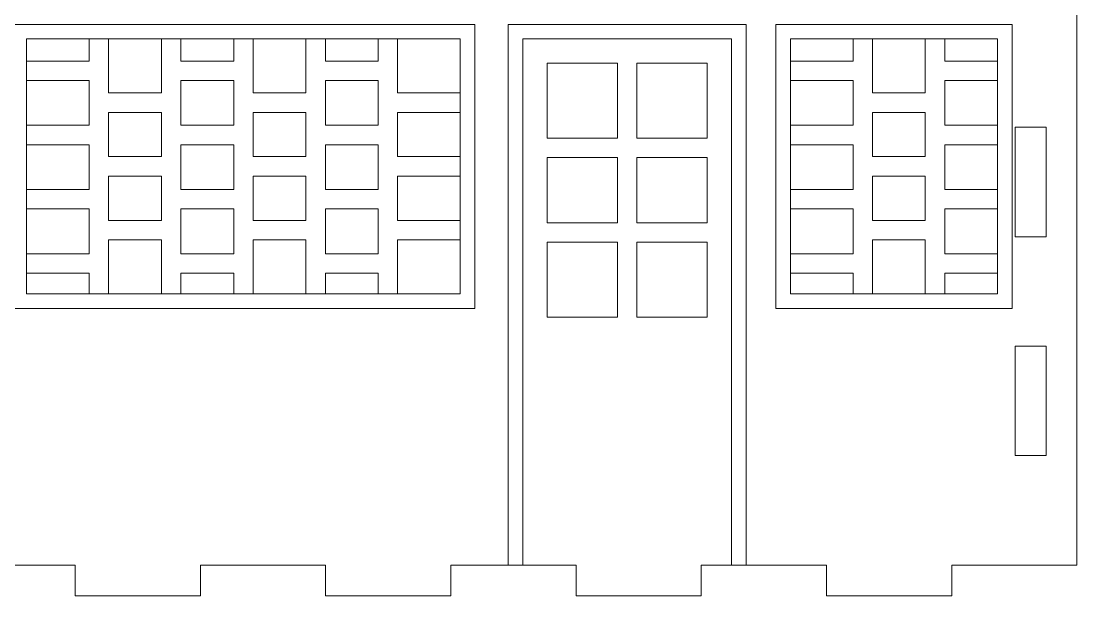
# Model space of a CAD drawing. Header units: millimetres. Extents: x -281 to 281, y -187 to 187.
# Drawn here: x -11.9 to 96.8, y -9.6 to 49.6 of the extents above; entities that cross this region are included whole.
import ezdxf

# ---------------------------------------------------------------- set-up
doc = ezdxf.new("R2010")
doc.units = ezdxf.units.MM
doc.header["$MEASUREMENT"] = 0
doc.layers.add('Camada 1', color=7, linetype='Continuous')

msp = doc.modelspace()

# ---------------------------------------------------------------- linework, layer by layer
at = {"layer": 'Camada 1', "color": 250, "lineweight": 9}
for points, knots in [([(-19.2767, 72.5051), (-19.2767, 72.5051), (-19.2767, -6.3949), (-19.2767, -6.3949), (-19.2767, -6.3949), (-19.2767, -6.3949), (-6.3823, -6.3949), (-6.3823, -6.3949), (-6.3823, -6.3949), (-6.3823, -6.3949), (-6.3823, -9.5699), (-6.3823, -9.5699), (-6.3823, -9.5699), (-6.3823, -9.5699), (6.5122, -9.5699), (6.5122, -9.5699), (6.5122, -9.5699), (6.5122, -9.5699), (6.5122, -6.3949), (6.5122, -6.3949), (6.5122, -6.3949), (6.5122, -6.3949), (19.4066, -6.3949), (19.4066, -6.3949), (19.4066, -6.3949), (19.4066, -6.3949), (19.4066, -9.5699), (19.4066, -9.5699), (19.4066, -9.5699), (19.4066, -9.5699), (32.3011, -9.5699), (32.3011, -9.5699), (32.3011, -9.5699), (32.3011, -9.5699), (32.3011, -6.3949), (32.3011, -6.3949), (32.3011, -6.3949), (32.3011, -6.3949), (45.1955, -6.3949), (45.1955, -6.3949), (45.1955, -6.3949), (45.1955, -6.3949), (45.1955, -9.5699), (45.1955, -9.5699), (45.1955, -9.5699), (45.1955, -9.5699), (58.09, -9.5699), (58.09, -9.5699), (58.09, -9.5699), (58.09, -9.5699), (58.09, -6.3949), (58.09, -6.3949), (58.09, -6.3949), (58.09, -6.3949), (70.9844, -6.3949), (70.9844, -6.3949), (70.9844, -6.3949), (70.9844, -6.3949), (70.9844, -9.5699), (70.9844, -9.5699), (70.9844, -9.5699), (70.9844, -9.5699), (83.8789, -9.5699), (83.8789, -9.5699), (83.8789, -9.5699), (83.8789, -9.5699), (83.8789, -6.3949), (83.8789, -6.3949), (83.8789, -6.3949), (83.8789, -6.3949), (96.7733, -6.3949), (96.7733, -6.3949), (96.7733, -6.3949), (96.7733, -6.3949), (96.7733, 72.5051), (96.7733, 72.5051), (96.7733, 72.5051), (96.7733, 72.5051), (87.2269, 84.075), (87.2269, 84.075), (87.2269, 84.075), (87.2269, 84.075), (89.6759, 86.0957), (89.6759, 86.0957), (89.6759, 86.0957), (89.6759, 86.0957), (76.9473, 101.5224), (76.9473, 101.5224), (76.9473, 101.5224), (76.9473, 101.5224), (74.4983, 99.5019), (74.4983, 99.5019), (74.4983, 99.5019), (74.4983, 99.5019), (61.0233, 115.8333), (61.0233, 115.8333), (61.0233, 115.8333), (61.0233, 115.8333), (63.4723, 117.854), (63.4723, 117.854), (63.4723, 117.854), (63.4723, 117.854), (50.7437, 133.2807), (50.7437, 133.2807), (50.7437, 133.2807), (50.7437, 133.2807), (48.2947, 131.2601), (48.2947, 131.2601), (48.2947, 131.2601), (48.2947, 131.2601), (38.7483, 142.8301), (38.7483, 142.8301), (38.7483, 142.8301), (38.7483, 142.8301), (29.2019, 131.2601), (29.2019, 131.2601), (29.2019, 131.2601), (29.2019, 131.2601), (26.7529, 133.2807), (26.7529, 133.2807), (26.7529, 133.2807), (26.7529, 133.2807), (14.0243, 117.854), (14.0243, 117.854), (14.0243, 117.854), (14.0243, 117.854), (16.4733, 115.8333), (16.4733, 115.8333), (16.4733, 115.8333), (16.4733, 115.8333), (2.9983, 99.5019), (2.9983, 99.5019), (2.9983, 99.5019), (2.9983, 99.5019), (0.5493, 101.5224), (0.5493, 101.5224), (0.5493, 101.5224), (0.5493, 101.5224), (-12.1793, 86.0957), (-12.1793, 86.0957), (-12.1793, 86.0957), (-12.1793, 86.0957), (-9.7303, 84.075), (-9.7303, 84.075), (-9.7303, 84.075), (-9.7303, 84.075), (-19.2767, 72.5051), (-19.2767, 72.5051)], [0, 0, 0, 0, 0.02631579, 0.02631579, 0.02631579, 0.02631579, 0.05263158, 0.05263158, 0.05263158, 0.05263158, 0.07894737, 0.07894737, 0.07894737, 0.07894737, 0.10526316, 0.10526316, 0.10526316, 0.10526316, 0.13157895, 0.13157895, 0.13157895, 0.13157895, 0.15789474, 0.15789474, 0.15789474, 0.15789474, 0.18421053, 0.18421053, 0.18421053, 0.18421053, 0.21052632, 0.21052632, 0.21052632, 0.21052632, 0.23684211, 0.23684211, 0.23684211, 0.23684211, 0.26315789, 0.26315789, 0.26315789, 0.26315789, 0.28947368, 0.28947368, 0.28947368, 0.28947368, 0.31578947, 0.31578947, 0.31578947, 0.31578947, 0.34210526, 0.34210526, 0.34210526, 0.34210526, 0.36842105, 0.36842105, 0.36842105, 0.36842105, 0.39473684, 0.39473684, 0.39473684, 0.39473684, 0.42105263, 0.42105263, 0.42105263, 0.42105263, 0.44736842, 0.44736842, 0.44736842, 0.44736842, 0.47368421, 0.47368421, 0.47368421, 0.47368421, 0.5, 0.5, 0.5, 0.5, 0.52631579, 0.52631579, 0.52631579, 0.52631579, 0.55263158, 0.55263158, 0.55263158, 0.55263158, 0.57894737, 0.57894737, 0.57894737, 0.57894737, 0.60526316, 0.60526316, 0.60526316, 0.60526316, 0.63157895, 0.63157895, 0.63157895, 0.63157895, 0.65789474, 0.65789474, 0.65789474, 0.65789474, 0.68421053, 0.68421053, 0.68421053, 0.68421053, 0.71052632, 0.71052632, 0.71052632, 0.71052632, 0.73684211, 0.73684211, 0.73684211, 0.73684211, 0.76315789, 0.76315789, 0.76315789, 0.76315789, 0.78947368, 0.78947368, 0.78947368, 0.78947368, 0.81578947, 0.81578947, 0.81578947, 0.81578947, 0.84210526, 0.84210526, 0.84210526, 0.84210526, 0.86842105, 0.86842105, 0.86842105, 0.86842105, 0.89473684, 0.89473684, 0.89473684, 0.89473684, 0.92105263, 0.92105263, 0.92105263, 0.92105263, 0.94736842, 0.94736842, 0.94736842, 0.94736842, 1, 1, 1, 1]), ([(-4.9472, 47.7917), (-4.9472, 47.7917), (-4.9472, 45.512), (-4.9472, 45.512), (-4.9472, 45.512), (-4.9472, 45.512), (-11.3908, 45.512), (-11.3908, 45.512), (-11.3908, 45.512), (-11.3908, 45.512), (-11.3908, 47.7917), (-11.3908, 47.7917), (-11.3908, 47.7917), (-11.3908, 47.7917), (-4.9472, 47.7917), (-4.9472, 47.7917)], [0, 0, 0, 0, 0.2, 0.2, 0.2, 0.2, 0.4, 0.4, 0.4, 0.4, 0.6, 0.6, 0.6, 0.6, 1, 1, 1, 1]), ([(-2.9472, 47.7917), (-2.9472, 47.7917), (2.4964, 47.7917), (2.4964, 47.7917), (2.4964, 47.7917), (2.4964, 47.7917), (2.4964, 42.2298), (2.4964, 42.2298), (2.4964, 42.2298), (2.4964, 42.2298), (-2.9472, 42.2298), (-2.9472, 42.2298), (-2.9472, 42.2298), (-2.9472, 42.2298), (-2.9472, 47.7917), (-2.9472, 47.7917)], [0, 0, 0, 0, 0.2, 0.2, 0.2, 0.2, 0.4, 0.4, 0.4, 0.4, 0.6, 0.6, 0.6, 0.6, 1, 1, 1, 1]), ([(4.4964, 47.7917), (4.4964, 47.7917), (9.9399, 47.7917), (9.9399, 47.7917), (9.9399, 47.7917), (9.9399, 47.7917), (9.9399, 45.512), (9.9399, 45.512), (9.9399, 45.512), (9.9399, 45.512), (4.4964, 45.512), (4.4964, 45.512), (4.4964, 45.512), (4.4964, 45.512), (4.4964, 47.7917), (4.4964, 47.7917)], [0, 0, 0, 0, 0.2, 0.2, 0.2, 0.2, 0.4, 0.4, 0.4, 0.4, 0.6, 0.6, 0.6, 0.6, 1, 1, 1, 1]), ([(11.9399, 47.7917), (11.9399, 47.7917), (17.3835, 47.7917), (17.3835, 47.7917), (17.3835, 47.7917), (17.3835, 47.7917), (17.3835, 42.2298), (17.3835, 42.2298), (17.3835, 42.2298), (17.3835, 42.2298), (11.9399, 42.2298), (11.9399, 42.2298), (11.9399, 42.2298), (11.9399, 42.2298), (11.9399, 47.7917), (11.9399, 47.7917)], [0, 0, 0, 0, 0.2, 0.2, 0.2, 0.2, 0.4, 0.4, 0.4, 0.4, 0.6, 0.6, 0.6, 0.6, 1, 1, 1, 1]), ([(19.3835, 45.512), (19.3835, 45.512), (19.3835, 47.7917), (19.3835, 47.7917), (19.3835, 47.7917), (19.3835, 47.7917), (24.8271, 47.7917), (24.8271, 47.7917), (24.8271, 47.7917), (24.8271, 47.7917), (24.8271, 45.512), (24.8271, 45.512), (24.8271, 45.512), (24.8271, 45.512), (19.3835, 45.512), (19.3835, 45.512)], [0, 0, 0, 0, 0.2, 0.2, 0.2, 0.2, 0.4, 0.4, 0.4, 0.4, 0.6, 0.6, 0.6, 0.6, 1, 1, 1, 1]), ([(26.8271, 47.7917), (26.8271, 47.7917), (33.2709, 47.7917), (33.2709, 47.7917), (33.2709, 47.7917), (33.2709, 47.7917), (33.2709, 42.2298), (33.2709, 42.2298), (33.2709, 42.2298), (33.2709, 42.2298), (26.8271, 42.2298), (26.8271, 42.2298), (26.8271, 42.2298), (26.8271, 42.2298), (26.8271, 47.7917), (26.8271, 47.7917)], [0, 0, 0, 0, 0.2, 0.2, 0.2, 0.2, 0.4, 0.4, 0.4, 0.4, 0.6, 0.6, 0.6, 0.6, 1, 1, 1, 1]), ([(67.2755, 45.512), (67.2755, 45.512), (67.2755, 47.7917), (67.2755, 47.7917), (67.2755, 47.7917), (67.2755, 47.7917), (73.7191, 47.7917), (73.7191, 47.7917), (73.7191, 47.7917), (73.7191, 47.7917), (73.7191, 45.512), (73.7191, 45.512), (73.7191, 45.512), (73.7191, 45.512), (67.2755, 45.512), (67.2755, 45.512)], [0, 0, 0, 0, 0.2, 0.2, 0.2, 0.2, 0.4, 0.4, 0.4, 0.4, 0.6, 0.6, 0.6, 0.6, 1, 1, 1, 1]), ([(75.7191, 42.2298), (75.7191, 42.2298), (75.7191, 47.7917), (75.7191, 47.7917), (75.7191, 47.7917), (75.7191, 47.7917), (81.1627, 47.7917), (81.1627, 47.7917), (81.1627, 47.7917), (81.1627, 47.7917), (81.1627, 42.2298), (81.1627, 42.2298), (81.1627, 42.2298), (81.1627, 42.2298), (75.7191, 42.2298), (75.7191, 42.2298)], [0, 0, 0, 0, 0.2, 0.2, 0.2, 0.2, 0.4, 0.4, 0.4, 0.4, 0.6, 0.6, 0.6, 0.6, 1, 1, 1, 1]), ([(83.1627, 45.512), (83.1627, 45.512), (83.1627, 47.7917), (83.1627, 47.7917), (83.1627, 47.7917), (83.1627, 47.7917), (88.6062, 47.7917), (88.6062, 47.7917), (88.6062, 47.7917), (88.6062, 47.7917), (88.6062, 45.512), (88.6062, 45.512), (88.6062, 45.512), (88.6062, 45.512), (83.1627, 45.512), (83.1627, 45.512)], [0, 0, 0, 0, 0.2, 0.2, 0.2, 0.2, 0.4, 0.4, 0.4, 0.4, 0.6, 0.6, 0.6, 0.6, 1, 1, 1, 1]), ([(42.2208, 37.5682), (42.2208, 37.5682), (42.2208, 45.2916), (42.2208, 45.2916), (42.2208, 45.2916), (42.2208, 45.2916), (49.4589, 45.2916), (49.4589, 45.2916), (49.4589, 45.2916), (49.4589, 45.2916), (49.4589, 37.5682), (49.4589, 37.5682), (49.4589, 37.5682), (49.4589, 37.5682), (42.2208, 37.5682), (42.2208, 37.5682)], [0, 0, 0, 0, 0.2, 0.2, 0.2, 0.2, 0.4, 0.4, 0.4, 0.4, 0.6, 0.6, 0.6, 0.6, 1, 1, 1, 1]), ([(51.4589, 37.5682), (51.4589, 37.5682), (51.4589, 45.2916), (51.4589, 45.2916), (51.4589, 45.2916), (51.4589, 45.2916), (58.7008, 45.2916), (58.7008, 45.2916), (58.7008, 45.2916), (58.7008, 45.2916), (58.7008, 37.5682), (58.7008, 37.5682), (58.7008, 37.5682), (58.7008, 37.5682), (51.4589, 37.5682), (51.4589, 37.5682)], [0, 0, 0, 0, 0.2, 0.2, 0.2, 0.2, 0.4, 0.4, 0.4, 0.4, 0.6, 0.6, 0.6, 0.6, 1, 1, 1, 1]), ([(-4.9472, 43.512), (-4.9472, 43.512), (-4.9472, 38.8968), (-4.9472, 38.8968), (-4.9472, 38.8968), (-4.9472, 38.8968), (-11.3908, 38.8968), (-11.3908, 38.8968), (-11.3908, 38.8968), (-11.3908, 38.8968), (-11.3908, 43.512), (-11.3908, 43.512), (-11.3908, 43.512), (-11.3908, 43.512), (-4.9472, 43.512), (-4.9472, 43.512)], [0, 0, 0, 0, 0.2, 0.2, 0.2, 0.2, 0.4, 0.4, 0.4, 0.4, 0.6, 0.6, 0.6, 0.6, 1, 1, 1, 1]), ([(4.4964, 43.512), (4.4964, 43.512), (9.9399, 43.512), (9.9399, 43.512), (9.9399, 43.512), (9.9399, 43.512), (9.9399, 38.8968), (9.9399, 38.8968), (9.9399, 38.8968), (9.9399, 38.8968), (4.4964, 38.8968), (4.4964, 38.8968), (4.4964, 38.8968), (4.4964, 38.8968), (4.4964, 43.512), (4.4964, 43.512)], [0, 0, 0, 0, 0.2, 0.2, 0.2, 0.2, 0.4, 0.4, 0.4, 0.4, 0.6, 0.6, 0.6, 0.6, 1, 1, 1, 1]), ([(19.3835, 43.512), (19.3835, 43.512), (24.8271, 43.512), (24.8271, 43.512), (24.8271, 43.512), (24.8271, 43.512), (24.8271, 38.8968), (24.8271, 38.8968), (24.8271, 38.8968), (24.8271, 38.8968), (19.3835, 38.8968), (19.3835, 38.8968), (19.3835, 38.8968), (19.3835, 38.8968), (19.3835, 43.512), (19.3835, 43.512)], [0, 0, 0, 0, 0.2, 0.2, 0.2, 0.2, 0.4, 0.4, 0.4, 0.4, 0.6, 0.6, 0.6, 0.6, 1, 1, 1, 1]), ([(67.2755, 38.8968), (67.2755, 38.8968), (67.2755, 43.512), (67.2755, 43.512), (67.2755, 43.512), (67.2755, 43.512), (73.7191, 43.512), (73.7191, 43.512), (73.7191, 43.512), (73.7191, 43.512), (73.7191, 38.8968), (73.7191, 38.8968), (73.7191, 38.8968), (73.7191, 38.8968), (67.2755, 38.8968), (67.2755, 38.8968)], [0, 0, 0, 0, 0.2, 0.2, 0.2, 0.2, 0.4, 0.4, 0.4, 0.4, 0.6, 0.6, 0.6, 0.6, 1, 1, 1, 1]), ([(83.1627, 38.8968), (83.1627, 38.8968), (83.1627, 43.512), (83.1627, 43.512), (83.1627, 43.512), (83.1627, 43.512), (88.6062, 43.512), (88.6062, 43.512), (88.6062, 43.512), (88.6062, 43.512), (88.6062, 38.8968), (88.6062, 38.8968), (88.6062, 38.8968), (88.6062, 38.8968), (83.1627, 38.8968), (83.1627, 38.8968)], [0, 0, 0, 0, 0.2, 0.2, 0.2, 0.2, 0.4, 0.4, 0.4, 0.4, 0.6, 0.6, 0.6, 0.6, 1, 1, 1, 1]), ([(-2.9472, 40.2298), (-2.9472, 40.2298), (2.4964, 40.2298), (2.4964, 40.2298), (2.4964, 40.2298), (2.4964, 40.2298), (2.4964, 35.6682), (2.4964, 35.6682), (2.4964, 35.6682), (2.4964, 35.6682), (-2.9472, 35.6682), (-2.9472, 35.6682), (-2.9472, 35.6682), (-2.9472, 35.6682), (-2.9472, 40.2298), (-2.9472, 40.2298)], [0, 0, 0, 0, 0.2, 0.2, 0.2, 0.2, 0.4, 0.4, 0.4, 0.4, 0.6, 0.6, 0.6, 0.6, 1, 1, 1, 1]), ([(11.9399, 40.2298), (11.9399, 40.2298), (17.3835, 40.2298), (17.3835, 40.2298), (17.3835, 40.2298), (17.3835, 40.2298), (17.3835, 35.6682), (17.3835, 35.6682), (17.3835, 35.6682), (17.3835, 35.6682), (11.9399, 35.6682), (11.9399, 35.6682), (11.9399, 35.6682), (11.9399, 35.6682), (11.9399, 40.2298), (11.9399, 40.2298)], [0, 0, 0, 0, 0.2, 0.2, 0.2, 0.2, 0.4, 0.4, 0.4, 0.4, 0.6, 0.6, 0.6, 0.6, 1, 1, 1, 1]), ([(26.8271, 35.6682), (26.8271, 35.6682), (26.8271, 40.2298), (26.8271, 40.2298), (26.8271, 40.2298), (26.8271, 40.2298), (33.2709, 40.2298), (33.2709, 40.2298), (33.2709, 40.2298), (33.2709, 40.2298), (33.2709, 35.6682), (33.2709, 35.6682), (33.2709, 35.6682), (33.2709, 35.6682), (26.8271, 35.6682), (26.8271, 35.6682)], [0, 0, 0, 0, 0.2, 0.2, 0.2, 0.2, 0.4, 0.4, 0.4, 0.4, 0.6, 0.6, 0.6, 0.6, 1, 1, 1, 1]), ([(75.7191, 35.6682), (75.7191, 35.6682), (75.7191, 40.2298), (75.7191, 40.2298), (75.7191, 40.2298), (75.7191, 40.2298), (81.1627, 40.2298), (81.1627, 40.2298), (81.1627, 40.2298), (81.1627, 40.2298), (81.1627, 35.6682), (81.1627, 35.6682), (81.1627, 35.6682), (81.1627, 35.6682), (75.7191, 35.6682), (75.7191, 35.6682)], [0, 0, 0, 0, 0.2, 0.2, 0.2, 0.2, 0.4, 0.4, 0.4, 0.4, 0.6, 0.6, 0.6, 0.6, 1, 1, 1, 1]), ([(90.4233, 27.4193), (90.4233, 27.4193), (90.4233, 38.6907), (90.4233, 38.6907), (90.4233, 38.6907), (90.4233, 38.6907), (93.5983, 38.6907), (93.5983, 38.6907), (93.5983, 38.6907), (93.5983, 38.6907), (93.5983, 27.4193), (93.5983, 27.4193), (93.5983, 27.4193), (93.5983, 27.4193), (90.4233, 27.4193), (90.4233, 27.4193)], [0, 0, 0, 0, 0.2, 0.2, 0.2, 0.2, 0.4, 0.4, 0.4, 0.4, 0.6, 0.6, 0.6, 0.6, 1, 1, 1, 1]), ([(-4.9472, 36.8968), (-4.9472, 36.8968), (-4.9472, 32.2814), (-4.9472, 32.2814), (-4.9472, 32.2814), (-4.9472, 32.2814), (-11.3908, 32.2814), (-11.3908, 32.2814), (-11.3908, 32.2814), (-11.3908, 32.2814), (-11.3908, 36.8968), (-11.3908, 36.8968), (-11.3908, 36.8968), (-11.3908, 36.8968), (-4.9472, 36.8968), (-4.9472, 36.8968)], [0, 0, 0, 0, 0.2, 0.2, 0.2, 0.2, 0.4, 0.4, 0.4, 0.4, 0.6, 0.6, 0.6, 0.6, 1, 1, 1, 1]), ([(4.4964, 36.8968), (4.4964, 36.8968), (9.9399, 36.8968), (9.9399, 36.8968), (9.9399, 36.8968), (9.9399, 36.8968), (9.9399, 32.2814), (9.9399, 32.2814), (9.9399, 32.2814), (9.9399, 32.2814), (4.4964, 32.2814), (4.4964, 32.2814), (4.4964, 32.2814), (4.4964, 32.2814), (4.4964, 36.8968), (4.4964, 36.8968)], [0, 0, 0, 0, 0.2, 0.2, 0.2, 0.2, 0.4, 0.4, 0.4, 0.4, 0.6, 0.6, 0.6, 0.6, 1, 1, 1, 1]), ([(19.3835, 36.8968), (19.3835, 36.8968), (24.8271, 36.8968), (24.8271, 36.8968), (24.8271, 36.8968), (24.8271, 36.8968), (24.8271, 32.2814), (24.8271, 32.2814), (24.8271, 32.2814), (24.8271, 32.2814), (19.3835, 32.2814), (19.3835, 32.2814), (19.3835, 32.2814), (19.3835, 32.2814), (19.3835, 36.8968), (19.3835, 36.8968)], [0, 0, 0, 0, 0.2, 0.2, 0.2, 0.2, 0.4, 0.4, 0.4, 0.4, 0.6, 0.6, 0.6, 0.6, 1, 1, 1, 1]), ([(67.2755, 32.2814), (67.2755, 32.2814), (67.2755, 36.8968), (67.2755, 36.8968), (67.2755, 36.8968), (67.2755, 36.8968), (73.7191, 36.8968), (73.7191, 36.8968), (73.7191, 36.8968), (73.7191, 36.8968), (73.7191, 32.2814), (73.7191, 32.2814), (73.7191, 32.2814), (73.7191, 32.2814), (67.2755, 32.2814), (67.2755, 32.2814)], [0, 0, 0, 0, 0.2, 0.2, 0.2, 0.2, 0.4, 0.4, 0.4, 0.4, 0.6, 0.6, 0.6, 0.6, 1, 1, 1, 1]), ([(83.1627, 32.2814), (83.1627, 32.2814), (83.1627, 36.8968), (83.1627, 36.8968), (83.1627, 36.8968), (83.1627, 36.8968), (88.6062, 36.8968), (88.6062, 36.8968), (88.6062, 36.8968), (88.6062, 36.8968), (88.6062, 32.2814), (88.6062, 32.2814), (88.6062, 32.2814), (88.6062, 32.2814), (83.1627, 32.2814), (83.1627, 32.2814)], [0, 0, 0, 0, 0.2, 0.2, 0.2, 0.2, 0.4, 0.4, 0.4, 0.4, 0.6, 0.6, 0.6, 0.6, 1, 1, 1, 1]), ([(42.2208, 35.5682), (42.2208, 35.5682), (49.4589, 35.5682), (49.4589, 35.5682), (49.4589, 35.5682), (49.4589, 35.5682), (49.4589, 28.845), (49.4589, 28.845), (49.4589, 28.845), (49.4589, 28.845), (42.2208, 28.845), (42.2208, 28.845), (42.2208, 28.845), (42.2208, 28.845), (42.2208, 35.5682), (42.2208, 35.5682)], [0, 0, 0, 0, 0.2, 0.2, 0.2, 0.2, 0.4, 0.4, 0.4, 0.4, 0.6, 0.6, 0.6, 0.6, 1, 1, 1, 1]), ([(51.4589, 28.845), (51.4589, 28.845), (51.4589, 35.5682), (51.4589, 35.5682), (51.4589, 35.5682), (51.4589, 35.5682), (58.7008, 35.5682), (58.7008, 35.5682), (58.7008, 35.5682), (58.7008, 35.5682), (58.7008, 28.845), (58.7008, 28.845), (58.7008, 28.845), (58.7008, 28.845), (51.4589, 28.845), (51.4589, 28.845)], [0, 0, 0, 0, 0.2, 0.2, 0.2, 0.2, 0.4, 0.4, 0.4, 0.4, 0.6, 0.6, 0.6, 0.6, 1, 1, 1, 1]), ([(-2.9472, 33.6682), (-2.9472, 33.6682), (2.4964, 33.6682), (2.4964, 33.6682), (2.4964, 33.6682), (2.4964, 33.6682), (2.4964, 29.1069), (2.4964, 29.1069), (2.4964, 29.1069), (2.4964, 29.1069), (-2.9472, 29.1069), (-2.9472, 29.1069), (-2.9472, 29.1069), (-2.9472, 29.1069), (-2.9472, 33.6682), (-2.9472, 33.6682)], [0, 0, 0, 0, 0.2, 0.2, 0.2, 0.2, 0.4, 0.4, 0.4, 0.4, 0.6, 0.6, 0.6, 0.6, 1, 1, 1, 1]), ([(11.9399, 33.6682), (11.9399, 33.6682), (17.3835, 33.6682), (17.3835, 33.6682), (17.3835, 33.6682), (17.3835, 33.6682), (17.3835, 29.1069), (17.3835, 29.1069), (17.3835, 29.1069), (17.3835, 29.1069), (11.9399, 29.1069), (11.9399, 29.1069), (11.9399, 29.1069), (11.9399, 29.1069), (11.9399, 33.6682), (11.9399, 33.6682)], [0, 0, 0, 0, 0.2, 0.2, 0.2, 0.2, 0.4, 0.4, 0.4, 0.4, 0.6, 0.6, 0.6, 0.6, 1, 1, 1, 1]), ([(26.8271, 29.1069), (26.8271, 29.1069), (26.8271, 33.6682), (26.8271, 33.6682), (26.8271, 33.6682), (26.8271, 33.6682), (33.2709, 33.6682), (33.2709, 33.6682), (33.2709, 33.6682), (33.2709, 33.6682), (33.2709, 29.1069), (33.2709, 29.1069), (33.2709, 29.1069), (33.2709, 29.1069), (26.8271, 29.1069), (26.8271, 29.1069)], [0, 0, 0, 0, 0.2, 0.2, 0.2, 0.2, 0.4, 0.4, 0.4, 0.4, 0.6, 0.6, 0.6, 0.6, 1, 1, 1, 1]), ([(75.7191, 29.1069), (75.7191, 29.1069), (75.7191, 33.6682), (75.7191, 33.6682), (75.7191, 33.6682), (75.7191, 33.6682), (81.1627, 33.6682), (81.1627, 33.6682), (81.1627, 33.6682), (81.1627, 33.6682), (81.1627, 29.1069), (81.1627, 29.1069), (81.1627, 29.1069), (81.1627, 29.1069), (75.7191, 29.1069), (75.7191, 29.1069)], [0, 0, 0, 0, 0.2, 0.2, 0.2, 0.2, 0.4, 0.4, 0.4, 0.4, 0.6, 0.6, 0.6, 0.6, 1, 1, 1, 1]), ([(-4.9472, 30.2814), (-4.9472, 30.2814), (-4.9472, 25.6669), (-4.9472, 25.6669), (-4.9472, 25.6669), (-4.9472, 25.6669), (-11.3908, 25.6669), (-11.3908, 25.6669), (-11.3908, 25.6669), (-11.3908, 25.6669), (-11.3908, 30.2814), (-11.3908, 30.2814), (-11.3908, 30.2814), (-11.3908, 30.2814), (-4.9472, 30.2814), (-4.9472, 30.2814)], [0, 0, 0, 0, 0.2, 0.2, 0.2, 0.2, 0.4, 0.4, 0.4, 0.4, 0.6, 0.6, 0.6, 0.6, 1, 1, 1, 1]), ([(4.4964, 30.2814), (4.4964, 30.2814), (9.9399, 30.2814), (9.9399, 30.2814), (9.9399, 30.2814), (9.9399, 30.2814), (9.9399, 25.6669), (9.9399, 25.6669), (9.9399, 25.6669), (9.9399, 25.6669), (4.4964, 25.6669), (4.4964, 25.6669), (4.4964, 25.6669), (4.4964, 25.6669), (4.4964, 30.2814), (4.4964, 30.2814)], [0, 0, 0, 0, 0.2, 0.2, 0.2, 0.2, 0.4, 0.4, 0.4, 0.4, 0.6, 0.6, 0.6, 0.6, 1, 1, 1, 1]), ([(19.3835, 30.2814), (19.3835, 30.2814), (24.8271, 30.2814), (24.8271, 30.2814), (24.8271, 30.2814), (24.8271, 30.2814), (24.8271, 25.6669), (24.8271, 25.6669), (24.8271, 25.6669), (24.8271, 25.6669), (19.3835, 25.6669), (19.3835, 25.6669), (19.3835, 25.6669), (19.3835, 25.6669), (19.3835, 30.2814), (19.3835, 30.2814)], [0, 0, 0, 0, 0.2, 0.2, 0.2, 0.2, 0.4, 0.4, 0.4, 0.4, 0.6, 0.6, 0.6, 0.6, 1, 1, 1, 1]), ([(67.2755, 30.2814), (67.2755, 30.2814), (73.7191, 30.2814), (73.7191, 30.2814), (73.7191, 30.2814), (73.7191, 30.2814), (73.7191, 25.6669), (73.7191, 25.6669), (73.7191, 25.6669), (73.7191, 25.6669), (67.2755, 25.6669), (67.2755, 25.6669), (67.2755, 25.6669), (67.2755, 25.6669), (67.2755, 30.2814), (67.2755, 30.2814)], [0, 0, 0, 0, 0.2, 0.2, 0.2, 0.2, 0.4, 0.4, 0.4, 0.4, 0.6, 0.6, 0.6, 0.6, 1, 1, 1, 1]), ([(83.1627, 25.6669), (83.1627, 25.6669), (83.1627, 30.2814), (83.1627, 30.2814), (83.1627, 30.2814), (83.1627, 30.2814), (88.6062, 30.2814), (88.6062, 30.2814), (88.6062, 30.2814), (88.6062, 30.2814), (88.6062, 25.6669), (88.6062, 25.6669), (88.6062, 25.6669), (88.6062, 25.6669), (83.1627, 25.6669), (83.1627, 25.6669)], [0, 0, 0, 0, 0.2, 0.2, 0.2, 0.2, 0.4, 0.4, 0.4, 0.4, 0.6, 0.6, 0.6, 0.6, 1, 1, 1, 1]), ([(-2.9472, 27.1069), (-2.9472, 27.1069), (2.4964, 27.1069), (2.4964, 27.1069), (2.4964, 27.1069), (2.4964, 27.1069), (2.4964, 21.545), (2.4964, 21.545), (2.4964, 21.545), (2.4964, 21.545), (-2.9472, 21.545), (-2.9472, 21.545), (-2.9472, 21.545), (-2.9472, 21.545), (-2.9472, 27.1069), (-2.9472, 27.1069)], [0, 0, 0, 0, 0.2, 0.2, 0.2, 0.2, 0.4, 0.4, 0.4, 0.4, 0.6, 0.6, 0.6, 0.6, 1, 1, 1, 1]), ([(11.9399, 27.1069), (11.9399, 27.1069), (17.3835, 27.1069), (17.3835, 27.1069), (17.3835, 27.1069), (17.3835, 27.1069), (17.3835, 21.545), (17.3835, 21.545), (17.3835, 21.545), (17.3835, 21.545), (11.9399, 21.545), (11.9399, 21.545), (11.9399, 21.545), (11.9399, 21.545), (11.9399, 27.1069), (11.9399, 27.1069)], [0, 0, 0, 0, 0.2, 0.2, 0.2, 0.2, 0.4, 0.4, 0.4, 0.4, 0.6, 0.6, 0.6, 0.6, 1, 1, 1, 1]), ([(26.8271, 21.545), (26.8271, 21.545), (26.8271, 27.1069), (26.8271, 27.1069), (26.8271, 27.1069), (26.8271, 27.1069), (33.2709, 27.1069), (33.2709, 27.1069), (33.2709, 27.1069), (33.2709, 27.1069), (33.2709, 21.545), (33.2709, 21.545), (33.2709, 21.545), (33.2709, 21.545), (26.8271, 21.545), (26.8271, 21.545)], [0, 0, 0, 0, 0.2, 0.2, 0.2, 0.2, 0.4, 0.4, 0.4, 0.4, 0.6, 0.6, 0.6, 0.6, 1, 1, 1, 1]), ([(42.2208, 26.845), (42.2208, 26.845), (49.4589, 26.845), (49.4589, 26.845), (49.4589, 26.845), (49.4589, 26.845), (49.4589, 19.1217), (49.4589, 19.1217), (49.4589, 19.1217), (49.4589, 19.1217), (42.2208, 19.1217), (42.2208, 19.1217), (42.2208, 19.1217), (42.2208, 19.1217), (42.2208, 26.845), (42.2208, 26.845)], [0, 0, 0, 0, 0.2, 0.2, 0.2, 0.2, 0.4, 0.4, 0.4, 0.4, 0.6, 0.6, 0.6, 0.6, 1, 1, 1, 1]), ([(51.4589, 19.1217), (51.4589, 19.1217), (51.4589, 26.845), (51.4589, 26.845), (51.4589, 26.845), (51.4589, 26.845), (58.7008, 26.845), (58.7008, 26.845), (58.7008, 26.845), (58.7008, 26.845), (58.7008, 19.1217), (58.7008, 19.1217), (58.7008, 19.1217), (58.7008, 19.1217), (51.4589, 19.1217), (51.4589, 19.1217)], [0, 0, 0, 0, 0.2, 0.2, 0.2, 0.2, 0.4, 0.4, 0.4, 0.4, 0.6, 0.6, 0.6, 0.6, 1, 1, 1, 1]), ([(75.7191, 27.1069), (75.7191, 27.1069), (81.1627, 27.1069), (81.1627, 27.1069), (81.1627, 27.1069), (81.1627, 27.1069), (81.1627, 21.545), (81.1627, 21.545), (81.1627, 21.545), (81.1627, 21.545), (75.7191, 21.545), (75.7191, 21.545), (75.7191, 21.545), (75.7191, 21.545), (75.7191, 27.1069), (75.7191, 27.1069)], [0, 0, 0, 0, 0.2, 0.2, 0.2, 0.2, 0.4, 0.4, 0.4, 0.4, 0.6, 0.6, 0.6, 0.6, 1, 1, 1, 1]), ([(-11.3908, 23.6668), (-11.3908, 23.6668), (-4.9472, 23.6668), (-4.9472, 23.6668), (-4.9472, 23.6668), (-4.9472, 23.6668), (-4.9472, 21.545), (-4.9472, 21.545), (-4.9472, 21.545), (-4.9472, 21.545), (-11.3908, 21.545), (-11.3908, 21.545), (-11.3908, 21.545), (-11.3908, 21.545), (-11.3908, 23.6668), (-11.3908, 23.6668)], [0, 0, 0, 0, 0.2, 0.2, 0.2, 0.2, 0.4, 0.4, 0.4, 0.4, 0.6, 0.6, 0.6, 0.6, 1, 1, 1, 1]), ([(4.4964, 21.545), (4.4964, 21.545), (4.4964, 23.6668), (4.4964, 23.6668), (4.4964, 23.6668), (4.4964, 23.6668), (9.9399, 23.6668), (9.9399, 23.6668), (9.9399, 23.6668), (9.9399, 23.6668), (9.9399, 21.545), (9.9399, 21.545), (9.9399, 21.545), (9.9399, 21.545), (4.4964, 21.545), (4.4964, 21.545)], [0, 0, 0, 0, 0.2, 0.2, 0.2, 0.2, 0.4, 0.4, 0.4, 0.4, 0.6, 0.6, 0.6, 0.6, 1, 1, 1, 1]), ([(19.3835, 23.6668), (19.3835, 23.6668), (24.8271, 23.6668), (24.8271, 23.6668), (24.8271, 23.6668), (24.8271, 23.6668), (24.8271, 21.545), (24.8271, 21.545), (24.8271, 21.545), (24.8271, 21.545), (19.3835, 21.545), (19.3835, 21.545), (19.3835, 21.545), (19.3835, 21.545), (19.3835, 23.6668), (19.3835, 23.6668)], [0, 0, 0, 0, 0.2, 0.2, 0.2, 0.2, 0.4, 0.4, 0.4, 0.4, 0.6, 0.6, 0.6, 0.6, 1, 1, 1, 1]), ([(67.2755, 23.6668), (67.2755, 23.6668), (73.7191, 23.6668), (73.7191, 23.6668), (73.7191, 23.6668), (73.7191, 23.6668), (73.7191, 21.545), (73.7191, 21.545), (73.7191, 21.545), (73.7191, 21.545), (67.2755, 21.545), (67.2755, 21.545), (67.2755, 21.545), (67.2755, 21.545), (67.2755, 23.6668), (67.2755, 23.6668)], [0, 0, 0, 0, 0.2, 0.2, 0.2, 0.2, 0.4, 0.4, 0.4, 0.4, 0.6, 0.6, 0.6, 0.6, 1, 1, 1, 1]), ([(83.1627, 21.545), (83.1627, 21.545), (83.1627, 23.6668), (83.1627, 23.6668), (83.1627, 23.6668), (83.1627, 23.6668), (88.6062, 23.6668), (88.6062, 23.6668), (88.6062, 23.6668), (88.6062, 23.6668), (88.6062, 21.545), (88.6062, 21.545), (88.6062, 21.545), (88.6062, 21.545), (83.1627, 21.545), (83.1627, 21.545)], [0, 0, 0, 0, 0.2, 0.2, 0.2, 0.2, 0.4, 0.4, 0.4, 0.4, 0.6, 0.6, 0.6, 0.6, 1, 1, 1, 1]), ([(90.4233, 4.8765), (90.4233, 4.8765), (90.4233, 16.148), (90.4233, 16.148), (90.4233, 16.148), (90.4233, 16.148), (93.5983, 16.148), (93.5983, 16.148), (93.5983, 16.148), (93.5983, 16.148), (93.5983, 4.8765), (93.5983, 4.8765), (93.5983, 4.8765), (93.5983, 4.8765), (90.4233, 4.8765), (90.4233, 4.8765)], [0, 0, 0, 0, 0.2, 0.2, 0.2, 0.2, 0.4, 0.4, 0.4, 0.4, 0.6, 0.6, 0.6, 0.6, 1, 1, 1, 1])]:
    msp.add_open_spline(points, degree=3, knots=knots, dxfattribs=at)
at = {"layer": 'Camada 1', "color": 1, "lineweight": 9}
for points, knots in [([(-12.8908, 49.2916), (-12.8908, 49.2916), (34.7709, 49.2916), (34.7709, 49.2916), (34.7709, 49.2916), (34.7709, 49.2916), (34.7709, 20.045), (34.7709, 20.045), (34.7709, 20.045), (34.7709, 20.045), (-12.8908, 20.045), (-12.8908, 20.045), (-12.8908, 20.045), (-12.8908, 20.045), (-12.8908, 49.2916), (-12.8908, 49.2916)], [0, 0, 0, 0, 0.2, 0.2, 0.2, 0.2, 0.4, 0.4, 0.4, 0.4, 0.6, 0.6, 0.6, 0.6, 1, 1, 1, 1]), ([(38.217, -6.3949), (38.217, -6.3949), (38.217, 49.2916), (38.217, 49.2916), (38.217, 49.2916), (38.217, 49.2916), (62.7008, 49.2916), (62.7008, 49.2916), (62.7008, 49.2916), (62.7008, 49.2916), (62.7008, -6.3949), (62.7008, -6.3949)], [0, 0, 0, 0, 0.25, 0.25, 0.25, 0.25, 0.5, 0.5, 0.5, 0.5, 1, 1, 1, 1]), ([(65.7755, 49.2916), (65.7755, 49.2916), (90.1062, 49.2916), (90.1062, 49.2916), (90.1062, 49.2916), (90.1062, 49.2916), (90.1062, 20.045), (90.1062, 20.045), (90.1062, 20.045), (90.1062, 20.045), (65.7755, 20.045), (65.7755, 20.045), (65.7755, 20.045), (65.7755, 20.045), (65.7755, 49.2916), (65.7755, 49.2916)], [0, 0, 0, 0, 0.2, 0.2, 0.2, 0.2, 0.4, 0.4, 0.4, 0.4, 0.6, 0.6, 0.6, 0.6, 1, 1, 1, 1]), ([(-11.3908, 47.7917), (-11.3908, 47.7917), (33.2709, 47.7917), (33.2709, 47.7917), (33.2709, 47.7917), (33.2709, 47.7917), (33.2709, 21.545), (33.2709, 21.545), (33.2709, 21.545), (33.2709, 21.545), (-11.3908, 21.545), (-11.3908, 21.545), (-11.3908, 21.545), (-11.3908, 21.545), (-11.3908, 47.7917), (-11.3908, 47.7917)], [0, 0, 0, 0, 0.2, 0.2, 0.2, 0.2, 0.4, 0.4, 0.4, 0.4, 0.6, 0.6, 0.6, 0.6, 1, 1, 1, 1]), ([(61.2008, -6.3949), (61.2008, -6.3949), (61.2008, 47.7917), (61.2008, 47.7917), (61.2008, 47.7917), (61.2008, 47.7917), (39.717, 47.7917), (39.717, 47.7917), (39.717, 47.7917), (39.717, 47.7917), (39.717, -6.3949), (39.717, -6.3949)], [0, 0, 0, 0, 0.25, 0.25, 0.25, 0.25, 0.5, 0.5, 0.5, 0.5, 1, 1, 1, 1]), ([(67.2755, 47.7917), (67.2755, 47.7917), (88.6062, 47.7917), (88.6062, 47.7917), (88.6062, 47.7917), (88.6062, 47.7917), (88.6062, 21.545), (88.6062, 21.545), (88.6062, 21.545), (88.6062, 21.545), (67.2755, 21.545), (67.2755, 21.545), (67.2755, 21.545), (67.2755, 21.545), (67.2755, 47.7917), (67.2755, 47.7917)], [0, 0, 0, 0, 0.2, 0.2, 0.2, 0.2, 0.4, 0.4, 0.4, 0.4, 0.6, 0.6, 0.6, 0.6, 1, 1, 1, 1])]:
    msp.add_open_spline(points, degree=3, knots=knots, dxfattribs=at)

doc.saveas('drawing.dxf')
